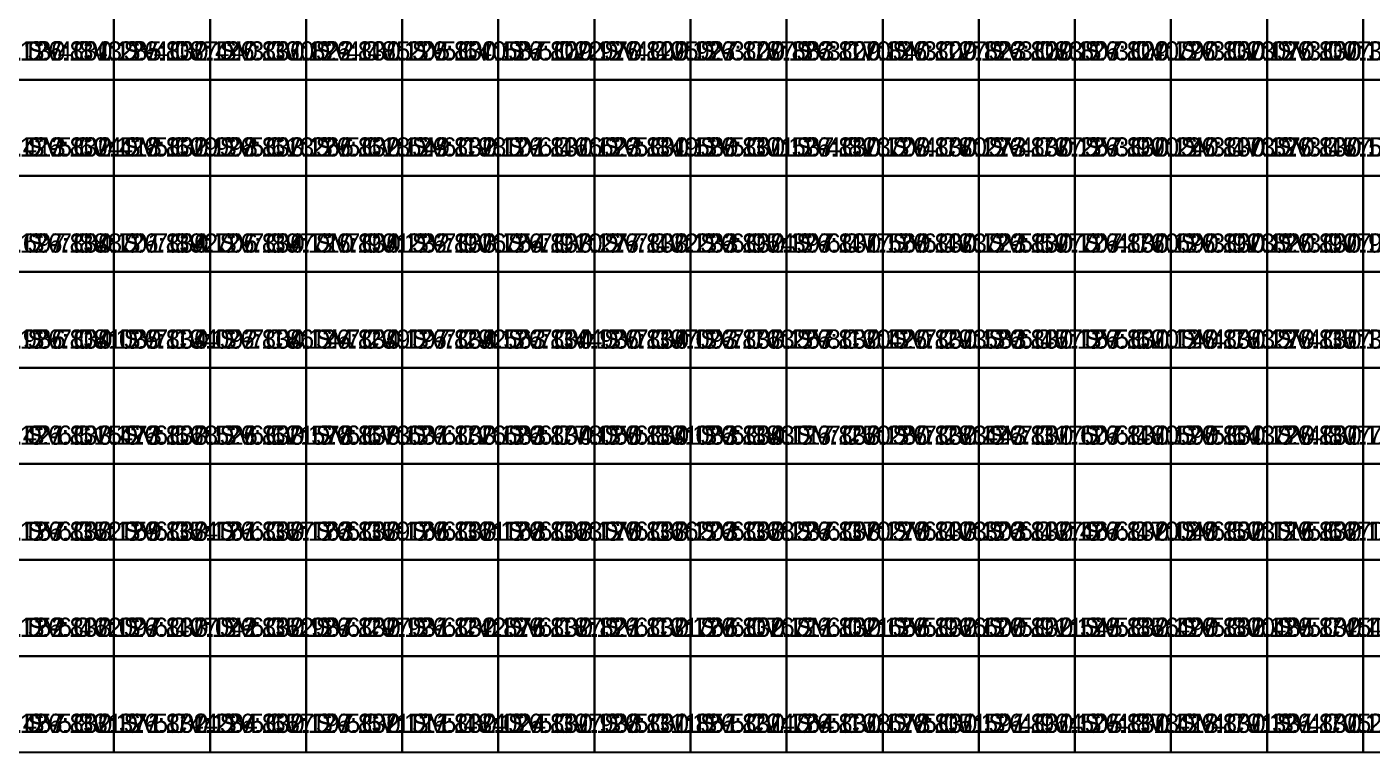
# Model space of a CAD drawing. Header units: metres. Extents: x 287857 to 287981, y 62957 to 63018.
# Drawn here: x 287884.02 to 287898.02, y 62956.83 to 62964.38 of the extents above; entities that cross this region are included whole.
import ezdxf

# ---------------------------------------------------------------- set-up
doc = ezdxf.new("R2010")
doc.units = ezdxf.units.M
doc.layers.add('CORR-CUT', color=7, linetype='Continuous', true_color=0x3b82f6)
doc.layers.add('CORR-DIFF-TXT', color=7, linetype='Continuous', true_color=0xffffff)

msp = doc.modelspace()

# ---------------------------------------------------------------- linework, layer by layer
at = {"layer": 'CORR-CUT'}
for points in [[(287883.925, 62963.831, 131.285), (287884.925, 62963.831, 131.285), (287884.925, 62964.831, 131.285), (287883.925, 62964.831, 131.285), (287883.925, 62963.831, 131.285)], [(287884.925, 62963.831, 132.44), (287885.925, 62963.831, 132.44), (287885.925, 62964.831, 132.44), (287884.925, 62964.831, 132.44), (287884.925, 62963.831, 132.44)], [(287885.925, 62963.831, 131.822), (287886.925, 62963.831, 131.822), (287886.925, 62964.831, 131.822), (287885.925, 62964.831, 131.822), (287885.925, 62963.831, 131.822)], [(287886.925, 62963.831, 131.205), (287887.925, 62963.831, 131.205), (287887.925, 62964.831, 131.205), (287886.925, 62964.831, 131.205), (287886.925, 62963.831, 131.205)], [(287887.925, 62963.831, 130.587), (287888.925, 62963.831, 130.587), (287888.925, 62964.831, 130.587), (287887.925, 62964.831, 130.587), (287887.925, 62963.831, 130.587)], [(287888.925, 62963.831, 129.97), (287889.925, 62963.831, 129.97), (287889.925, 62964.831, 129.97), (287888.925, 62964.831, 129.97), (287888.925, 62963.831, 129.97)], [(287889.925, 62963.831, 129.927), (287890.925, 62963.831, 129.927), (287890.925, 62964.831, 129.927), (287889.925, 62964.831, 129.927), (287889.925, 62963.831, 129.927)], [(287890.925, 62963.831, 129.883), (287891.925, 62963.831, 129.883), (287891.925, 62964.831, 129.883), (287890.925, 62964.831, 129.883), (287890.925, 62963.831, 129.883)], [(287891.925, 62963.831, 129.84), (287892.925, 62963.831, 129.84), (287892.925, 62964.831, 129.84), (287891.925, 62964.831, 129.84), (287891.925, 62963.831, 129.84)], [(287892.925, 62963.831, 129.823), (287893.925, 62963.831, 129.823), (287893.925, 62964.831, 129.823), (287892.925, 62964.831, 129.823), (287892.925, 62963.831, 129.823)], [(287893.925, 62963.831, 129.807), (287894.925, 62963.831, 129.807), (287894.925, 62964.831, 129.807), (287893.925, 62964.831, 129.807), (287893.925, 62963.831, 129.807)], [(287894.925, 62963.831, 129.79), (287895.925, 62963.831, 129.79), (287895.925, 62964.831, 129.79), (287894.925, 62964.831, 129.79), (287894.925, 62963.831, 129.79)], [(287895.925, 62963.831, 130.07), (287896.925, 62963.831, 130.07), (287896.925, 62964.831, 130.07), (287895.925, 62964.831, 130.07), (287895.925, 62963.831, 130.07)], [(287896.925, 62963.831, 130.35), (287897.925, 62963.831, 130.35), (287897.925, 62964.831, 130.35), (287896.925, 62964.831, 130.35), (287896.925, 62963.831, 130.35)], [(287897.925, 62963.831, 130.63), (287898.925, 62963.831, 130.63), (287898.925, 62964.831, 130.63), (287897.925, 62964.831, 130.63), (287897.925, 62963.831, 130.63)], [(287883.925, 62962.831, 132.418), (287884.925, 62962.831, 132.418), (287884.925, 62963.831, 132.418), (287883.925, 62963.831, 132.418), (287883.925, 62962.831, 132.418)], [(287884.925, 62962.831, 132.998), (287885.925, 62962.831, 132.998), (287885.925, 62963.831, 132.998), (287884.925, 62963.831, 132.998), (287884.925, 62962.831, 132.998)], [(287885.925, 62962.831, 133.266), (287886.925, 62962.831, 133.266), (287886.925, 62963.831, 133.266), (287885.925, 62963.831, 133.266), (287885.925, 62962.831, 133.266)], [(287886.925, 62962.831, 132.649), (287887.925, 62962.831, 132.649), (287887.925, 62963.831, 132.649), (287886.925, 62963.831, 132.649), (287886.925, 62962.831, 132.649)], [(287887.925, 62962.831, 132.101), (287888.925, 62962.831, 132.101), (287888.925, 62963.831, 132.101), (287887.925, 62963.831, 132.101), (287887.925, 62962.831, 132.101)], [(287888.925, 62962.831, 131.623), (287889.925, 62962.831, 131.623), (287889.925, 62963.831, 131.623), (287888.925, 62963.831, 131.623), (287888.925, 62962.831, 131.623)], [(287889.925, 62962.831, 131.58), (287890.925, 62962.831, 131.58), (287890.925, 62963.831, 131.58), (287889.925, 62963.831, 131.58), (287889.925, 62962.831, 131.58)], [(287890.925, 62962.831, 131.537), (287891.925, 62962.831, 131.537), (287891.925, 62963.831, 131.537), (287890.925, 62963.831, 131.537), (287890.925, 62962.831, 131.537)], [(287891.925, 62962.831, 130.7), (287892.925, 62962.831, 130.7), (287892.925, 62963.831, 130.7), (287891.925, 62963.831, 130.7), (287891.925, 62962.831, 130.7)], [(287892.925, 62962.831, 130.273), (287893.925, 62962.831, 130.273), (287893.925, 62963.831, 130.273), (287892.925, 62963.831, 130.273), (287892.925, 62962.831, 130.273)], [(287893.925, 62962.831, 130.257), (287894.925, 62962.831, 130.257), (287894.925, 62963.831, 130.257), (287893.925, 62963.831, 130.257), (287893.925, 62962.831, 130.257)], [(287894.925, 62962.831, 130.24), (287895.925, 62962.831, 130.24), (287895.925, 62963.831, 130.24), (287894.925, 62963.831, 130.24), (287894.925, 62962.831, 130.24)], [(287895.925, 62962.831, 130.37), (287896.925, 62962.831, 130.37), (287896.925, 62963.831, 130.37), (287895.925, 62963.831, 130.37), (287895.925, 62962.831, 130.37)], [(287896.925, 62962.831, 130.5), (287897.925, 62962.831, 130.5), (287897.925, 62963.831, 130.5), (287896.925, 62963.831, 130.5), (287896.925, 62962.831, 130.5)], [(287897.925, 62962.831, 130.63), (287898.925, 62962.831, 130.63), (287898.925, 62963.831, 130.63), (287897.925, 62963.831, 130.63), (287897.925, 62962.831, 130.63)], [(287883.925, 62961.831, 134.701), (287884.925, 62961.831, 134.701), (287884.925, 62962.831, 134.701), (287883.925, 62962.831, 134.701), (287883.925, 62961.831, 134.701)], [(287884.925, 62961.831, 134.706), (287885.925, 62961.831, 134.706), (287885.925, 62962.831, 134.706), (287884.925, 62962.831, 134.706), (287884.925, 62961.831, 134.706)], [(287885.925, 62961.831, 134.71), (287886.925, 62961.831, 134.71), (287886.925, 62962.831, 134.71), (287885.925, 62962.831, 134.71), (287885.925, 62961.831, 134.71)], [(287886.925, 62961.831, 134.232), (287887.925, 62961.831, 134.232), (287887.925, 62962.831, 134.232), (287886.925, 62962.831, 134.232), (287886.925, 62961.831, 134.232)], [(287887.925, 62961.831, 133.754), (287888.925, 62961.831, 133.754), (287888.925, 62962.831, 133.754), (287887.925, 62962.831, 133.754), (287887.925, 62961.831, 133.754)], [(287888.925, 62961.831, 133.277), (287889.925, 62961.831, 133.277), (287889.925, 62962.831, 133.277), (287888.925, 62962.831, 133.277), (287888.925, 62961.831, 133.277)], [(287889.925, 62961.831, 133.233), (287890.925, 62961.831, 133.233), (287890.925, 62962.831, 133.233), (287889.925, 62962.831, 133.233), (287889.925, 62961.831, 133.233)], [(287890.925, 62961.831, 132.397), (287891.925, 62961.831, 132.397), (287891.925, 62962.831, 132.397), (287890.925, 62962.831, 132.397), (287890.925, 62961.831, 132.397)], [(287891.925, 62961.831, 131.56), (287892.925, 62961.831, 131.56), (287892.925, 62962.831, 131.56), (287891.925, 62962.831, 131.56), (287891.925, 62961.831, 131.56)], [(287892.925, 62961.831, 130.723), (287893.925, 62961.831, 130.723), (287893.925, 62962.831, 130.723), (287892.925, 62962.831, 130.723), (287892.925, 62961.831, 130.723)], [(287893.925, 62961.831, 130.707), (287894.925, 62961.831, 130.707), (287894.925, 62962.831, 130.707), (287893.925, 62962.831, 130.707), (287893.925, 62961.831, 130.707)], [(287894.925, 62961.831, 130.69), (287895.925, 62961.831, 130.69), (287895.925, 62962.831, 130.69), (287894.925, 62962.831, 130.69), (287894.925, 62961.831, 130.69)], [(287895.925, 62961.831, 130.82), (287896.925, 62961.831, 130.82), (287896.925, 62962.831, 130.82), (287895.925, 62962.831, 130.82), (287895.925, 62961.831, 130.82)], [(287896.925, 62961.831, 130.95), (287897.925, 62961.831, 130.95), (287897.925, 62962.831, 130.95), (287896.925, 62962.831, 130.95), (287896.925, 62961.831, 130.95)], [(287897.925, 62961.831, 130.999), (287898.925, 62961.831, 130.999), (287898.925, 62962.831, 130.999), (287897.925, 62962.831, 130.999), (287897.925, 62961.831, 130.999)], [(287883.925, 62960.831, 134.039), (287884.925, 62960.831, 134.039), (287884.925, 62961.831, 134.039), (287883.925, 62961.831, 134.039), (287883.925, 62960.831, 134.039)], [(287884.925, 62960.831, 134.092), (287885.925, 62960.831, 134.092), (287885.925, 62961.831, 134.092), (287884.925, 62961.831, 134.092), (287884.925, 62960.831, 134.092)], [(287885.925, 62960.831, 134.144), (287886.925, 62960.831, 134.144), (287886.925, 62961.831, 134.144), (287885.925, 62961.831, 134.144), (287885.925, 62960.831, 134.144)], [(287886.925, 62960.831, 134.197), (287887.925, 62960.831, 134.197), (287887.925, 62961.831, 134.197), (287886.925, 62961.831, 134.197), (287886.925, 62960.831, 134.197)], [(287887.925, 62960.831, 134.563), (287888.925, 62960.831, 134.563), (287888.925, 62961.831, 134.563), (287887.925, 62961.831, 134.563), (287887.925, 62960.831, 134.563)], [(287888.925, 62960.831, 134.93), (287889.925, 62960.831, 134.93), (287889.925, 62961.831, 134.93), (287888.925, 62961.831, 134.93), (287888.925, 62960.831, 134.93)], [(287889.925, 62960.831, 134.093), (287890.925, 62960.831, 134.093), (287890.925, 62961.831, 134.093), (287889.925, 62961.831, 134.093), (287889.925, 62960.831, 134.093)], [(287890.925, 62960.831, 133.257), (287891.925, 62960.831, 133.257), (287891.925, 62961.831, 133.257), (287890.925, 62961.831, 133.257), (287890.925, 62960.831, 133.257)], [(287891.925, 62960.831, 132.42), (287892.925, 62960.831, 132.42), (287892.925, 62961.831, 132.42), (287891.925, 62961.831, 132.42), (287891.925, 62960.831, 132.42)], [(287892.925, 62960.831, 131.583), (287893.925, 62960.831, 131.583), (287893.925, 62961.831, 131.583), (287892.925, 62961.831, 131.583), (287892.925, 62960.831, 131.583)], [(287893.925, 62960.831, 131.157), (287894.925, 62960.831, 131.157), (287894.925, 62961.831, 131.157), (287893.925, 62961.831, 131.157), (287893.925, 62960.831, 131.157)], [(287894.925, 62960.831, 131.14), (287895.925, 62960.831, 131.14), (287895.925, 62961.831, 131.14), (287894.925, 62961.831, 131.14), (287894.925, 62960.831, 131.14)], [(287895.925, 62960.831, 131.27), (287896.925, 62960.831, 131.27), (287896.925, 62961.831, 131.27), (287895.925, 62961.831, 131.27), (287895.925, 62960.831, 131.27)], [(287896.925, 62960.831, 131.373), (287897.925, 62960.831, 131.373), (287897.925, 62961.831, 131.373), (287896.925, 62961.831, 131.373), (287896.925, 62960.831, 131.373)], [(287897.925, 62960.831, 131.368), (287898.925, 62960.831, 131.368), (287898.925, 62961.831, 131.368), (287897.925, 62961.831, 131.368), (287897.925, 62960.831, 131.368)], [(287883.925, 62959.831, 133.473), (287884.925, 62959.831, 133.473), (287884.925, 62960.831, 133.473), (287883.925, 62960.831, 133.473), (287883.925, 62959.831, 133.473)], [(287884.925, 62959.831, 133.526), (287885.925, 62959.831, 133.526), (287885.925, 62960.831, 133.526), (287884.925, 62960.831, 133.526), (287884.925, 62959.831, 133.526)], [(287885.925, 62959.831, 133.578), (287886.925, 62959.831, 133.578), (287886.925, 62960.831, 133.578), (287885.925, 62960.831, 133.578), (287885.925, 62959.831, 133.578)], [(287886.925, 62959.831, 133.631), (287887.925, 62959.831, 133.631), (287887.925, 62960.831, 133.631), (287886.925, 62960.831, 133.631), (287886.925, 62959.831, 133.631)], [(287887.925, 62959.831, 133.683), (287888.925, 62959.831, 133.683), (287888.925, 62960.831, 133.683), (287887.925, 62960.831, 133.683), (287887.925, 62959.831, 133.683)], [(287888.925, 62959.831, 134.05), (287889.925, 62959.831, 134.05), (287889.925, 62960.831, 134.05), (287888.925, 62960.831, 134.05), (287888.925, 62959.831, 134.05)], [(287889.925, 62959.831, 134.083), (287890.925, 62959.831, 134.083), (287890.925, 62960.831, 134.083), (287889.925, 62960.831, 134.083), (287889.925, 62959.831, 134.083)], [(287890.925, 62959.831, 134.117), (287891.925, 62959.831, 134.117), (287891.925, 62960.831, 134.117), (287890.925, 62960.831, 134.117), (287890.925, 62959.831, 134.117)], [(287891.925, 62959.831, 133.28), (287892.925, 62959.831, 133.28), (287892.925, 62960.831, 133.28), (287891.925, 62960.831, 133.28), (287891.925, 62959.831, 133.28)], [(287892.925, 62959.831, 132.443), (287893.925, 62959.831, 132.443), (287893.925, 62960.831, 132.443), (287892.925, 62960.831, 132.443), (287892.925, 62959.831, 132.443)], [(287893.925, 62959.831, 131.607), (287894.925, 62959.831, 131.607), (287894.925, 62960.831, 131.607), (287893.925, 62960.831, 131.607), (287893.925, 62959.831, 131.607)], [(287894.925, 62959.831, 131.59), (287895.925, 62959.831, 131.59), (287895.925, 62960.831, 131.59), (287894.925, 62960.831, 131.59), (287894.925, 62959.831, 131.59)], [(287895.925, 62959.831, 131.72), (287896.925, 62959.831, 131.72), (287896.925, 62960.831, 131.72), (287895.925, 62960.831, 131.72), (287895.925, 62959.831, 131.72)], [(287896.925, 62959.831, 131.742), (287897.925, 62959.831, 131.742), (287897.925, 62960.831, 131.742), (287896.925, 62960.831, 131.742), (287896.925, 62959.831, 131.742)], [(287897.925, 62959.831, 131.737), (287898.925, 62959.831, 131.737), (287898.925, 62960.831, 131.737), (287897.925, 62960.831, 131.737), (287897.925, 62959.831, 131.737)], [(287883.925, 62958.831, 133.159), (287884.925, 62958.831, 133.159), (287884.925, 62959.831, 133.159), (287883.925, 62959.831, 133.159), (287883.925, 62958.831, 133.159)], [(287884.925, 62958.831, 133.161), (287885.925, 62958.831, 133.161), (287885.925, 62959.831, 133.161), (287884.925, 62959.831, 133.161), (287884.925, 62958.831, 133.161)], [(287885.925, 62958.831, 133.163), (287886.925, 62958.831, 133.163), (287886.925, 62959.831, 133.163), (287885.925, 62959.831, 133.163), (287885.925, 62958.831, 133.163)], [(287886.925, 62958.831, 133.166), (287887.925, 62958.831, 133.166), (287887.925, 62959.831, 133.166), (287886.925, 62959.831, 133.166), (287886.925, 62958.831, 133.166)], [(287887.925, 62958.831, 133.168), (287888.925, 62958.831, 133.168), (287888.925, 62959.831, 133.168), (287887.925, 62959.831, 133.168), (287887.925, 62958.831, 133.168)], [(287888.925, 62958.831, 133.17), (287889.925, 62958.831, 133.17), (287889.925, 62959.831, 133.17), (287888.925, 62959.831, 133.17), (287888.925, 62958.831, 133.17)], [(287889.925, 62958.831, 133.203), (287890.925, 62958.831, 133.203), (287890.925, 62959.831, 133.203), (287889.925, 62959.831, 133.203), (287889.925, 62958.831, 133.203)], [(287890.925, 62958.831, 133.237), (287891.925, 62958.831, 133.237), (287891.925, 62959.831, 133.237), (287890.925, 62959.831, 133.237), (287890.925, 62958.831, 133.237)], [(287891.925, 62958.831, 133.27), (287892.925, 62958.831, 133.27), (287892.925, 62959.831, 133.27), (287891.925, 62959.831, 133.27), (287891.925, 62958.831, 133.27)], [(287892.925, 62958.831, 133.303), (287893.925, 62958.831, 133.303), (287893.925, 62959.831, 133.303), (287892.925, 62959.831, 133.303), (287892.925, 62958.831, 133.303)], [(287893.925, 62958.831, 132.467), (287894.925, 62958.831, 132.467), (287894.925, 62959.831, 132.467), (287893.925, 62959.831, 132.467), (287893.925, 62958.831, 132.467)], [(287894.925, 62958.831, 132.04), (287895.925, 62958.831, 132.04), (287895.925, 62959.831, 132.04), (287894.925, 62959.831, 132.04), (287894.925, 62958.831, 132.04)], [(287895.925, 62958.831, 132.116), (287896.925, 62958.831, 132.116), (287896.925, 62959.831, 132.116), (287895.925, 62959.831, 132.116), (287895.925, 62958.831, 132.116)], [(287896.925, 62958.831, 132.111), (287897.925, 62958.831, 132.111), (287897.925, 62959.831, 132.111), (287896.925, 62959.831, 132.111), (287896.925, 62958.831, 132.111)], [(287897.925, 62958.831, 132.106), (287898.925, 62958.831, 132.106), (287898.925, 62959.831, 132.106), (287897.925, 62959.831, 132.106), (287897.925, 62958.831, 132.106)], [(287883.925, 62957.831, 133.097), (287884.925, 62957.831, 133.097), (287884.925, 62958.831, 133.097), (287883.925, 62958.831, 133.097), (287883.925, 62957.831, 133.097)], [(287884.925, 62957.831, 133.042), (287885.925, 62957.831, 133.042), (287885.925, 62958.831, 133.042), (287884.925, 62958.831, 133.042), (287884.925, 62957.831, 133.042)], [(287885.925, 62957.831, 132.987), (287886.925, 62957.831, 132.987), (287886.925, 62958.831, 132.987), (287885.925, 62958.831, 132.987), (287885.925, 62957.831, 132.987)], [(287886.925, 62957.831, 132.931), (287887.925, 62957.831, 132.931), (287887.925, 62958.831, 132.931), (287886.925, 62958.831, 132.931), (287886.925, 62957.831, 132.931)], [(287887.925, 62957.831, 132.876), (287888.925, 62957.831, 132.876), (287888.925, 62958.831, 132.876), (287887.925, 62958.831, 132.876), (287887.925, 62957.831, 132.876)], [(287888.925, 62957.831, 132.821), (287889.925, 62957.831, 132.821), (287889.925, 62958.831, 132.821), (287888.925, 62958.831, 132.821), (287888.925, 62957.831, 132.821)], [(287889.925, 62957.831, 132.766), (287890.925, 62957.831, 132.766), (287890.925, 62958.831, 132.766), (287889.925, 62958.831, 132.766), (287889.925, 62957.831, 132.766)], [(287890.925, 62957.831, 132.711), (287891.925, 62957.831, 132.711), (287891.925, 62958.831, 132.711), (287890.925, 62958.831, 132.711), (287890.925, 62957.831, 132.711)], [(287891.925, 62957.831, 132.656), (287892.925, 62957.831, 132.656), (287892.925, 62958.831, 132.656), (287891.925, 62958.831, 132.656), (287891.925, 62957.831, 132.656)], [(287892.925, 62957.831, 132.6), (287893.925, 62957.831, 132.6), (287893.925, 62958.831, 132.6), (287892.925, 62958.831, 132.6), (287892.925, 62957.831, 132.6)], [(287893.925, 62957.831, 132.545), (287894.925, 62957.831, 132.545), (287894.925, 62958.831, 132.545), (287893.925, 62958.831, 132.545), (287893.925, 62957.831, 132.545)], [(287894.925, 62957.831, 132.49), (287895.925, 62957.831, 132.49), (287895.925, 62958.831, 132.49), (287894.925, 62958.831, 132.49), (287894.925, 62957.831, 132.49)], [(287895.925, 62957.831, 132.485), (287896.925, 62957.831, 132.485), (287896.925, 62958.831, 132.485), (287895.925, 62958.831, 132.485), (287895.925, 62957.831, 132.485)], [(287896.925, 62957.831, 132.48), (287897.925, 62957.831, 132.48), (287897.925, 62958.831, 132.48), (287896.925, 62958.831, 132.48), (287896.925, 62957.831, 132.48)], [(287897.925, 62957.831, 132.475), (287898.925, 62957.831, 132.475), (287898.925, 62958.831, 132.475), (287897.925, 62958.831, 132.475), (287897.925, 62957.831, 132.475)], [(287883.925, 62956.831, 132.371), (287884.925, 62956.831, 132.371), (287884.925, 62957.831, 132.371), (287883.925, 62957.831, 132.371), (287883.925, 62956.831, 132.371)], [(287884.925, 62956.831, 132.284), (287885.925, 62956.831, 132.284), (287885.925, 62957.831, 132.284), (287884.925, 62957.831, 132.284), (287884.925, 62956.831, 132.284)], [(287885.925, 62956.831, 132.197), (287886.925, 62956.831, 132.197), (287886.925, 62957.831, 132.197), (287885.925, 62957.831, 132.197), (287885.925, 62956.831, 132.197)], [(287886.925, 62956.831, 132.111), (287887.925, 62956.831, 132.111), (287887.925, 62957.831, 132.111), (287886.925, 62957.831, 132.111), (287886.925, 62956.831, 132.111)], [(287887.925, 62956.831, 132.024), (287888.925, 62956.831, 132.024), (287888.925, 62957.831, 132.024), (287887.925, 62957.831, 132.024), (287887.925, 62956.831, 132.024)], [(287888.925, 62956.831, 131.938), (287889.925, 62956.831, 131.938), (287889.925, 62957.831, 131.938), (287888.925, 62957.831, 131.938), (287888.925, 62956.831, 131.938)], [(287889.925, 62956.831, 131.851), (287890.925, 62956.831, 131.851), (287890.925, 62957.831, 131.851), (287889.925, 62957.831, 131.851), (287889.925, 62956.831, 131.851)], [(287890.925, 62956.831, 131.764), (287891.925, 62956.831, 131.764), (287891.925, 62957.831, 131.764), (287890.925, 62957.831, 131.764), (287890.925, 62956.831, 131.764)], [(287891.925, 62956.831, 131.678), (287892.925, 62956.831, 131.678), (287892.925, 62957.831, 131.678), (287891.925, 62957.831, 131.678), (287891.925, 62956.831, 131.678)], [(287892.925, 62956.831, 131.591), (287893.925, 62956.831, 131.591), (287893.925, 62957.831, 131.591), (287892.925, 62957.831, 131.591), (287892.925, 62956.831, 131.591)], [(287893.925, 62956.831, 131.505), (287894.925, 62956.831, 131.505), (287894.925, 62957.831, 131.505), (287893.925, 62957.831, 131.505), (287893.925, 62956.831, 131.505)], [(287894.925, 62956.831, 131.418), (287895.925, 62956.831, 131.418), (287895.925, 62957.831, 131.418), (287894.925, 62957.831, 131.418), (287894.925, 62956.831, 131.418)], [(287895.925, 62956.831, 131.331), (287896.925, 62956.831, 131.331), (287896.925, 62957.831, 131.331), (287895.925, 62957.831, 131.331), (287895.925, 62956.831, 131.331)], [(287896.925, 62956.831, 131.245), (287897.925, 62956.831, 131.245), (287897.925, 62957.831, 131.245), (287896.925, 62957.831, 131.245), (287896.925, 62956.831, 131.245)], [(287897.925, 62956.831, 131.158), (287898.925, 62956.831, 131.158), (287898.925, 62957.831, 131.158), (287897.925, 62957.831, 131.158), (287897.925, 62956.831, 131.158)]]:
    msp.add_polyline3d(points, dxfattribs=at)

# ---------------------------------------------------------------- texts
at = {"layer": 'CORR-DIFF-TXT'}
for s, p in [('SV:131.643 CV:126.800 D:-4.843', (287881.025, 62964.031, 131.643)), ('SV:130.887 CV:126.800 D:-4.087', (287882.025, 62964.031, 130.887)), ('SV:130.130 CV:126.800 D:-3.330', (287883.025, 62964.031, 130.13)), ('SV:131.285 CV:126.800 D:-4.485', (287884.025, 62964.031, 131.285)), ('SV:132.440 CV:126.800 D:-5.640', (287885.025, 62964.031, 132.44)), ('SV:131.822 CV:126.800 D:-5.022', (287886.025, 62964.031, 131.822)), ('SV:131.205 CV:126.800 D:-4.405', (287887.025, 62964.031, 131.205)), ('SV:130.587 CV:126.800 D:-3.787', (287888.025, 62964.031, 130.587)), ('SV:129.970 CV:126.800 D:-3.170', (287889.025, 62964.031, 129.97)), ('SV:129.927 CV:126.800 D:-3.127', (287890.025, 62964.031, 129.927)), ('SV:129.883 CV:126.800 D:-3.083', (287891.025, 62964.031, 129.883)), ('SV:129.840 CV:126.800 D:-3.040', (287892.025, 62964.031, 129.84)), ('SV:129.823 CV:126.800 D:-3.023', (287893.025, 62964.031, 129.823)), ('SV:129.807 CV:126.800 D:-3.007', (287894.025, 62964.031, 129.807)), ('SV:129.790 CV:126.800 D:-2.990', (287895.025, 62964.031, 129.79)), ('SV:130.070 CV:126.800 D:-3.270', (287896.025, 62964.031, 130.07)), ('SV:130.350 CV:126.800 D:-3.550', (287897.025, 62964.031, 130.35)), ('SV:132.404 CV:126.800 D:-5.604', (287881.025, 62963.031, 132.404)), ('SV:132.409 CV:126.800 D:-5.609', (287882.025, 62963.031, 132.409)), ('SV:132.413 CV:126.800 D:-5.613', (287883.025, 62963.031, 132.413)), ('SV:132.418 CV:126.800 D:-5.618', (287884.025, 62963.031, 132.418)), ('SV:132.998 CV:126.800 D:-6.198', (287885.025, 62963.031, 132.998)), ('SV:133.266 CV:126.800 D:-6.466', (287886.025, 62963.031, 133.266)), ('SV:132.649 CV:126.800 D:-5.849', (287887.025, 62963.031, 132.649)), ('SV:132.101 CV:126.800 D:-5.301', (287888.025, 62963.031, 132.101)), ('SV:131.623 CV:126.800 D:-4.823', (287889.025, 62963.031, 131.623)), ('SV:131.580 CV:126.800 D:-4.780', (287890.025, 62963.031, 131.58)), ('SV:131.537 CV:126.800 D:-4.737', (287891.025, 62963.031, 131.537)), ('SV:130.700 CV:126.800 D:-3.900', (287892.025, 62963.031, 130.7)), ('SV:130.273 CV:126.800 D:-3.473', (287893.025, 62963.031, 130.273)), ('SV:130.257 CV:126.800 D:-3.457', (287894.025, 62963.031, 130.257)), ('SV:130.240 CV:126.800 D:-3.440', (287895.025, 62963.031, 130.24)), ('SV:130.370 CV:126.800 D:-3.570', (287896.025, 62963.031, 130.37)), ('SV:130.500 CV:126.800 D:-3.700', (287897.025, 62963.031, 130.5)), ('SV:134.688 CV:126.800 D:-7.888', (287881.025, 62962.031, 134.688)), ('SV:134.692 CV:126.800 D:-7.892', (287882.025, 62962.031, 134.692)), ('SV:134.697 CV:126.800 D:-7.897', (287883.025, 62962.031, 134.697)), ('SV:134.701 CV:126.800 D:-7.901', (287884.025, 62962.031, 134.701)), ('SV:134.706 CV:126.800 D:-7.906', (287885.025, 62962.031, 134.706)), ('SV:134.710 CV:126.800 D:-7.910', (287886.025, 62962.031, 134.71)), ('SV:134.232 CV:126.800 D:-7.432', (287887.025, 62962.031, 134.232)), ('SV:133.754 CV:126.800 D:-6.954', (287888.025, 62962.031, 133.754)), ('SV:133.277 CV:126.800 D:-6.477', (287889.025, 62962.031, 133.277)), ('SV:133.233 CV:126.800 D:-6.433', (287890.025, 62962.031, 133.233)), ('SV:132.397 CV:126.800 D:-5.597', (287891.025, 62962.031, 132.397)), ('SV:131.560 CV:126.800 D:-4.760', (287892.025, 62962.031, 131.56)), ('SV:130.723 CV:126.800 D:-3.923', (287893.025, 62962.031, 130.723)), ('SV:130.707 CV:126.800 D:-3.907', (287894.025, 62962.031, 130.707)), ('SV:130.690 CV:126.800 D:-3.890', (287895.025, 62962.031, 130.69)), ('SV:130.820 CV:126.800 D:-4.020', (287896.025, 62962.031, 130.82)), ('SV:130.950 CV:126.800 D:-4.150', (287897.025, 62962.031, 130.95)), ('SV:133.881 CV:126.800 D:-7.081', (287881.025, 62961.031, 133.881)), ('SV:133.934 CV:126.800 D:-7.134', (287882.025, 62961.031, 133.934)), ('SV:133.986 CV:126.800 D:-7.186', (287883.025, 62961.031, 133.986)), ('SV:134.039 CV:126.800 D:-7.239', (287884.025, 62961.031, 134.039)), ('SV:134.092 CV:126.800 D:-7.292', (287885.025, 62961.031, 134.092)), ('SV:134.144 CV:126.800 D:-7.344', (287886.025, 62961.031, 134.144)), ('SV:134.197 CV:126.800 D:-7.397', (287887.025, 62961.031, 134.197)), ('SV:134.563 CV:126.800 D:-7.763', (287888.025, 62961.031, 134.563)), ('SV:134.930 CV:126.800 D:-8.130', (287889.025, 62961.031, 134.93)), ('SV:134.093 CV:126.800 D:-7.293', (287890.025, 62961.031, 134.093)), ('SV:133.257 CV:126.800 D:-6.457', (287891.025, 62961.031, 133.257)), ('SV:132.420 CV:126.800 D:-5.620', (287892.025, 62961.031, 132.42)), ('SV:131.583 CV:126.800 D:-4.783', (287893.025, 62961.031, 131.583)), ('SV:131.157 CV:126.800 D:-4.357', (287894.025, 62961.031, 131.157)), ('SV:131.140 CV:126.800 D:-4.340', (287895.025, 62961.031, 131.14)), ('SV:131.270 CV:126.800 D:-4.470', (287896.025, 62961.031, 131.27)), ('SV:131.373 CV:126.800 D:-4.573', (287897.025, 62961.031, 131.373)), ('SV:133.315 CV:126.800 D:-6.515', (287881.025, 62960.031, 133.315)), ('SV:133.368 CV:126.800 D:-6.568', (287882.025, 62960.031, 133.368)), ('SV:133.421 CV:126.800 D:-6.621', (287883.025, 62960.031, 133.421)), ('SV:133.473 CV:126.800 D:-6.673', (287884.025, 62960.031, 133.473)), ('SV:133.526 CV:126.800 D:-6.726', (287885.025, 62960.031, 133.526)), ('SV:133.578 CV:126.800 D:-6.778', (287886.025, 62960.031, 133.578)), ('SV:133.631 CV:126.800 D:-6.831', (287887.025, 62960.031, 133.631)), ('SV:133.683 CV:126.800 D:-6.883', (287888.025, 62960.031, 133.683)), ('SV:134.050 CV:126.800 D:-7.250', (287889.025, 62960.031, 134.05)), ('SV:134.083 CV:126.800 D:-7.283', (287890.025, 62960.031, 134.083)), ('SV:134.117 CV:126.800 D:-7.317', (287891.025, 62960.031, 134.117)), ('SV:133.280 CV:126.800 D:-6.480', (287892.025, 62960.031, 133.28)), ('SV:132.443 CV:126.800 D:-5.643', (287893.025, 62960.031, 132.443)), ('SV:131.607 CV:126.800 D:-4.807', (287894.025, 62960.031, 131.607)), ('SV:131.590 CV:126.800 D:-4.790', (287895.025, 62960.031, 131.59)), ('SV:131.720 CV:126.800 D:-4.920', (287896.025, 62960.031, 131.72)), ('SV:131.742 CV:126.800 D:-4.942', (287897.025, 62960.031, 131.742)), ('SV:133.152 CV:126.800 D:-6.352', (287881.025, 62959.031, 133.152)), ('SV:133.154 CV:126.800 D:-6.354', (287882.025, 62959.031, 133.154)), ('SV:133.157 CV:126.800 D:-6.357', (287883.025, 62959.031, 133.157)), ('SV:133.159 CV:126.800 D:-6.359', (287884.025, 62959.031, 133.159)), ('SV:133.161 CV:126.800 D:-6.361', (287885.025, 62959.031, 133.161)), ('SV:133.163 CV:126.800 D:-6.363', (287886.025, 62959.031, 133.163)), ('SV:133.166 CV:126.800 D:-6.366', (287887.025, 62959.031, 133.166)), ('SV:133.168 CV:126.800 D:-6.368', (287888.025, 62959.031, 133.168)), ('SV:133.170 CV:126.800 D:-6.370', (287889.025, 62959.031, 133.17)), ('SV:133.203 CV:126.800 D:-6.403', (287890.025, 62959.031, 133.203)), ('SV:133.237 CV:126.800 D:-6.437', (287891.025, 62959.031, 133.237)), ('SV:133.270 CV:126.800 D:-6.470', (287892.025, 62959.031, 133.27)), ('SV:133.303 CV:126.800 D:-6.503', (287893.025, 62959.031, 133.303)), ('SV:132.467 CV:126.800 D:-5.667', (287894.025, 62959.031, 132.467)), ('SV:132.040 CV:126.800 D:-5.240', (287895.025, 62959.031, 132.04)), ('SV:132.116 CV:126.800 D:-5.316', (287896.025, 62959.031, 132.116)), ('SV:132.111 CV:126.800 D:-5.311', (287897.025, 62959.031, 132.111)), ('SV:133.262 CV:126.800 D:-6.462', (287881.025, 62958.031, 133.262)), ('SV:133.207 CV:126.800 D:-6.407', (287882.025, 62958.031, 133.207)), ('SV:133.152 CV:126.800 D:-6.352', (287883.025, 62958.031, 133.152)), ('SV:133.097 CV:126.800 D:-6.297', (287884.025, 62958.031, 133.097)), ('SV:133.042 CV:126.800 D:-6.242', (287885.025, 62958.031, 133.042)), ('SV:132.987 CV:126.800 D:-6.187', (287886.025, 62958.031, 132.987)), ('SV:132.931 CV:126.800 D:-6.131', (287887.025, 62958.031, 132.931)), ('SV:132.876 CV:126.800 D:-6.076', (287888.025, 62958.031, 132.876)), ('SV:132.821 CV:126.800 D:-6.021', (287889.025, 62958.031, 132.821)), ('SV:132.766 CV:126.800 D:-5.966', (287890.025, 62958.031, 132.766)), ('SV:132.711 CV:126.800 D:-5.911', (287891.025, 62958.031, 132.711)), ('SV:132.656 CV:126.800 D:-5.856', (287892.025, 62958.031, 132.656)), ('SV:132.600 CV:126.800 D:-5.800', (287893.025, 62958.031, 132.6)), ('SV:132.545 CV:126.800 D:-5.745', (287894.025, 62958.031, 132.545)), ('SV:132.490 CV:126.800 D:-5.690', (287895.025, 62958.031, 132.49)), ('SV:132.485 CV:126.800 D:-5.685', (287896.025, 62958.031, 132.485)), ('SV:132.480 CV:126.800 D:-5.680', (287897.025, 62958.031, 132.48)), ('SV:132.631 CV:126.800 D:-5.831', (287881.025, 62957.031, 132.631)), ('SV:132.544 CV:126.800 D:-5.744', (287882.025, 62957.031, 132.544)), ('SV:132.457 CV:126.800 D:-5.657', (287883.025, 62957.031, 132.457)), ('SV:132.371 CV:126.800 D:-5.571', (287884.025, 62957.031, 132.371)), ('SV:132.284 CV:126.800 D:-5.484', (287885.025, 62957.031, 132.284)), ('SV:132.197 CV:126.800 D:-5.397', (287886.025, 62957.031, 132.197)), ('SV:132.111 CV:126.800 D:-5.311', (287887.025, 62957.031, 132.111)), ('SV:132.024 CV:126.800 D:-5.224', (287888.025, 62957.031, 132.024)), ('SV:131.938 CV:126.800 D:-5.138', (287889.025, 62957.031, 131.938)), ('SV:131.851 CV:126.800 D:-5.051', (287890.025, 62957.031, 131.851)), ('SV:131.764 CV:126.800 D:-4.964', (287891.025, 62957.031, 131.764)), ('SV:131.678 CV:126.800 D:-4.878', (287892.025, 62957.031, 131.678)), ('SV:131.591 CV:126.800 D:-4.791', (287893.025, 62957.031, 131.591)), ('SV:131.505 CV:126.800 D:-4.705', (287894.025, 62957.031, 131.505)), ('SV:131.418 CV:126.800 D:-4.618', (287895.025, 62957.031, 131.418)), ('SV:131.331 CV:126.800 D:-4.531', (287896.025, 62957.031, 131.331)), ('SV:131.245 CV:126.800 D:-4.445', (287897.025, 62957.031, 131.245))]:
    msp.add_text(s, height=0.2, dxfattribs=at).set_placement(p)

doc.saveas('drawing.dxf')
